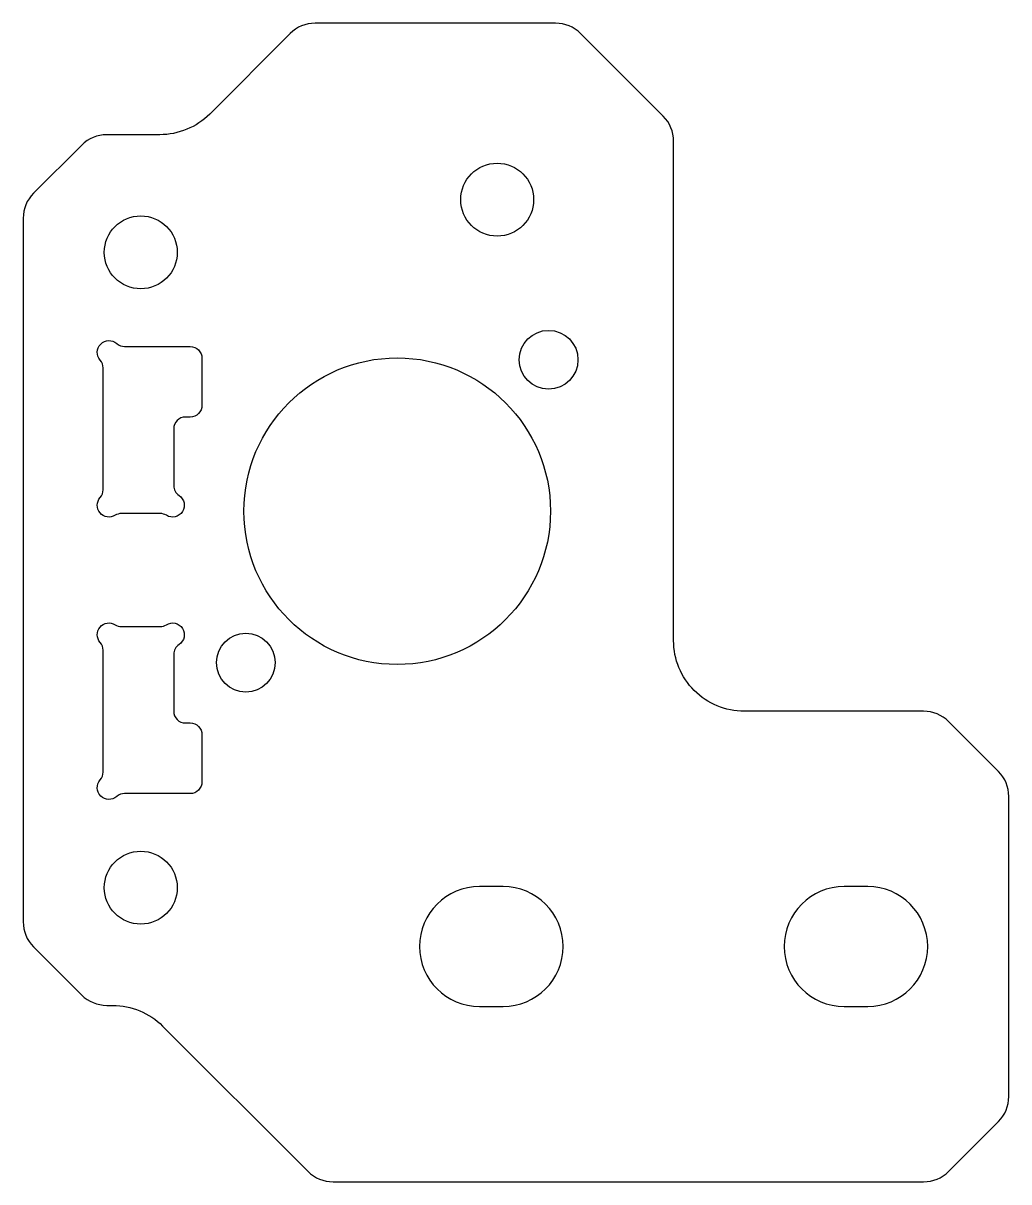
# Model space of a CAD drawing. Header units: millimetres. Extents: x -178.4 to -136.5, y -33.5 to 15.7.
import ezdxf

# ---------------------------------------------------------------- set-up
doc = ezdxf.new("R2010")
doc.units = ezdxf.units.MM
doc.layers.get('0').update_dxf_attribs({"linetype": 'CONTINUOUS'})

msp = doc.modelspace()

# ---------------------------------------------------------------- linework, layer by layer
for points in [[(-178.4, 7.45), (-178.4, -22.45, 0.198912), (-177.961, -23.51), (-175.91, -25.561, 0.198912), (-174.85, -26), (-174.592, -26, -0.198912), (-172.471, -26.879), (-166.289, -33.061, 0.198912), (-165.228, -33.5), (-140.121, -33.5, 0.198912), (-139.061, -33.061), (-136.939, -30.939, 0.198912), (-136.5, -29.879), (-136.5, -17.121, 0.198912), (-136.939, -16.061), (-139.061, -13.939, 0.198912), (-140.121, -13.5), (-147.75, -13.5, -0.414214), (-150.75, -10.5), (-150.75, 10.725, 0.198912), (-151.189, 11.786), (-154.704, 15.301, 0.198912), (-155.765, 15.74), (-165.988, 15.74, 0.198912), (-167.049, 15.301), (-170.471, 11.879, -0.198912), (-172.592, 11), (-174.85, 11, 0.198912), (-175.91, 10.561), (-177.961, 8.51, 0.198912)], [(-174.223, -5.1, 0.139599), (-174.487, -5.175, -0.863161), (-175.125, -4.419, 0.182676), (-175, -4.089), (-175, 1.089, 0.182676), (-175.125, 1.419, -0.939221), (-174.419, 2.125, 0.182676), (-174.089, 2), (-171.3, 2, -0.414214), (-170.8, 1.5), (-170.8, -0.5, -0.414214), (-171.3, -1), (-171.5, -1, 0.414214), (-172, -1.5), (-172, -3.915, 0.252264), (-171.775, -4.332, -0.986317), (-172.313, -5.175, 0.139599), (-172.577, -5.1)], [(-172.577, -9.9, 0.139599), (-172.313, -9.825, -0.986317), (-171.775, -10.668, 0.252264), (-172, -11.085), (-172, -13.5, 0.414214), (-171.5, -14), (-171.3, -14, -0.414214), (-170.8, -14.5), (-170.8, -16.5, -0.414214), (-171.3, -17), (-174.089, -17, 0.182676), (-174.419, -17.125, -0.939221), (-175.125, -16.419, 0.182676), (-175, -16.089), (-175, -10.911, 0.182676), (-175.125, -10.581, -0.863161), (-174.487, -9.825, 0.139599), (-174.223, -9.9)], [(-158, -26.05, 1), (-158, -20.95), (-159, -20.95, 1), (-159, -26.05)], [(-143.5, -20.95, 1), (-143.5, -26.05), (-142.5, -26.05, 1), (-142.5, -20.95)]]:
    msp.add_lwpolyline(points, format="xyb", close=True)
for centre, radius in [((-158.25, 8.24), 1.55), ((-173.4, 6), 1.55), ((-156.065, 1.435), 1.25), ((-162.5, -5), 6.515), ((-168.935, -11.435), 1.25), ((-173.4, -21), 1.55)]:
    msp.add_circle(centre, radius)

doc.saveas('drawing.dxf')
